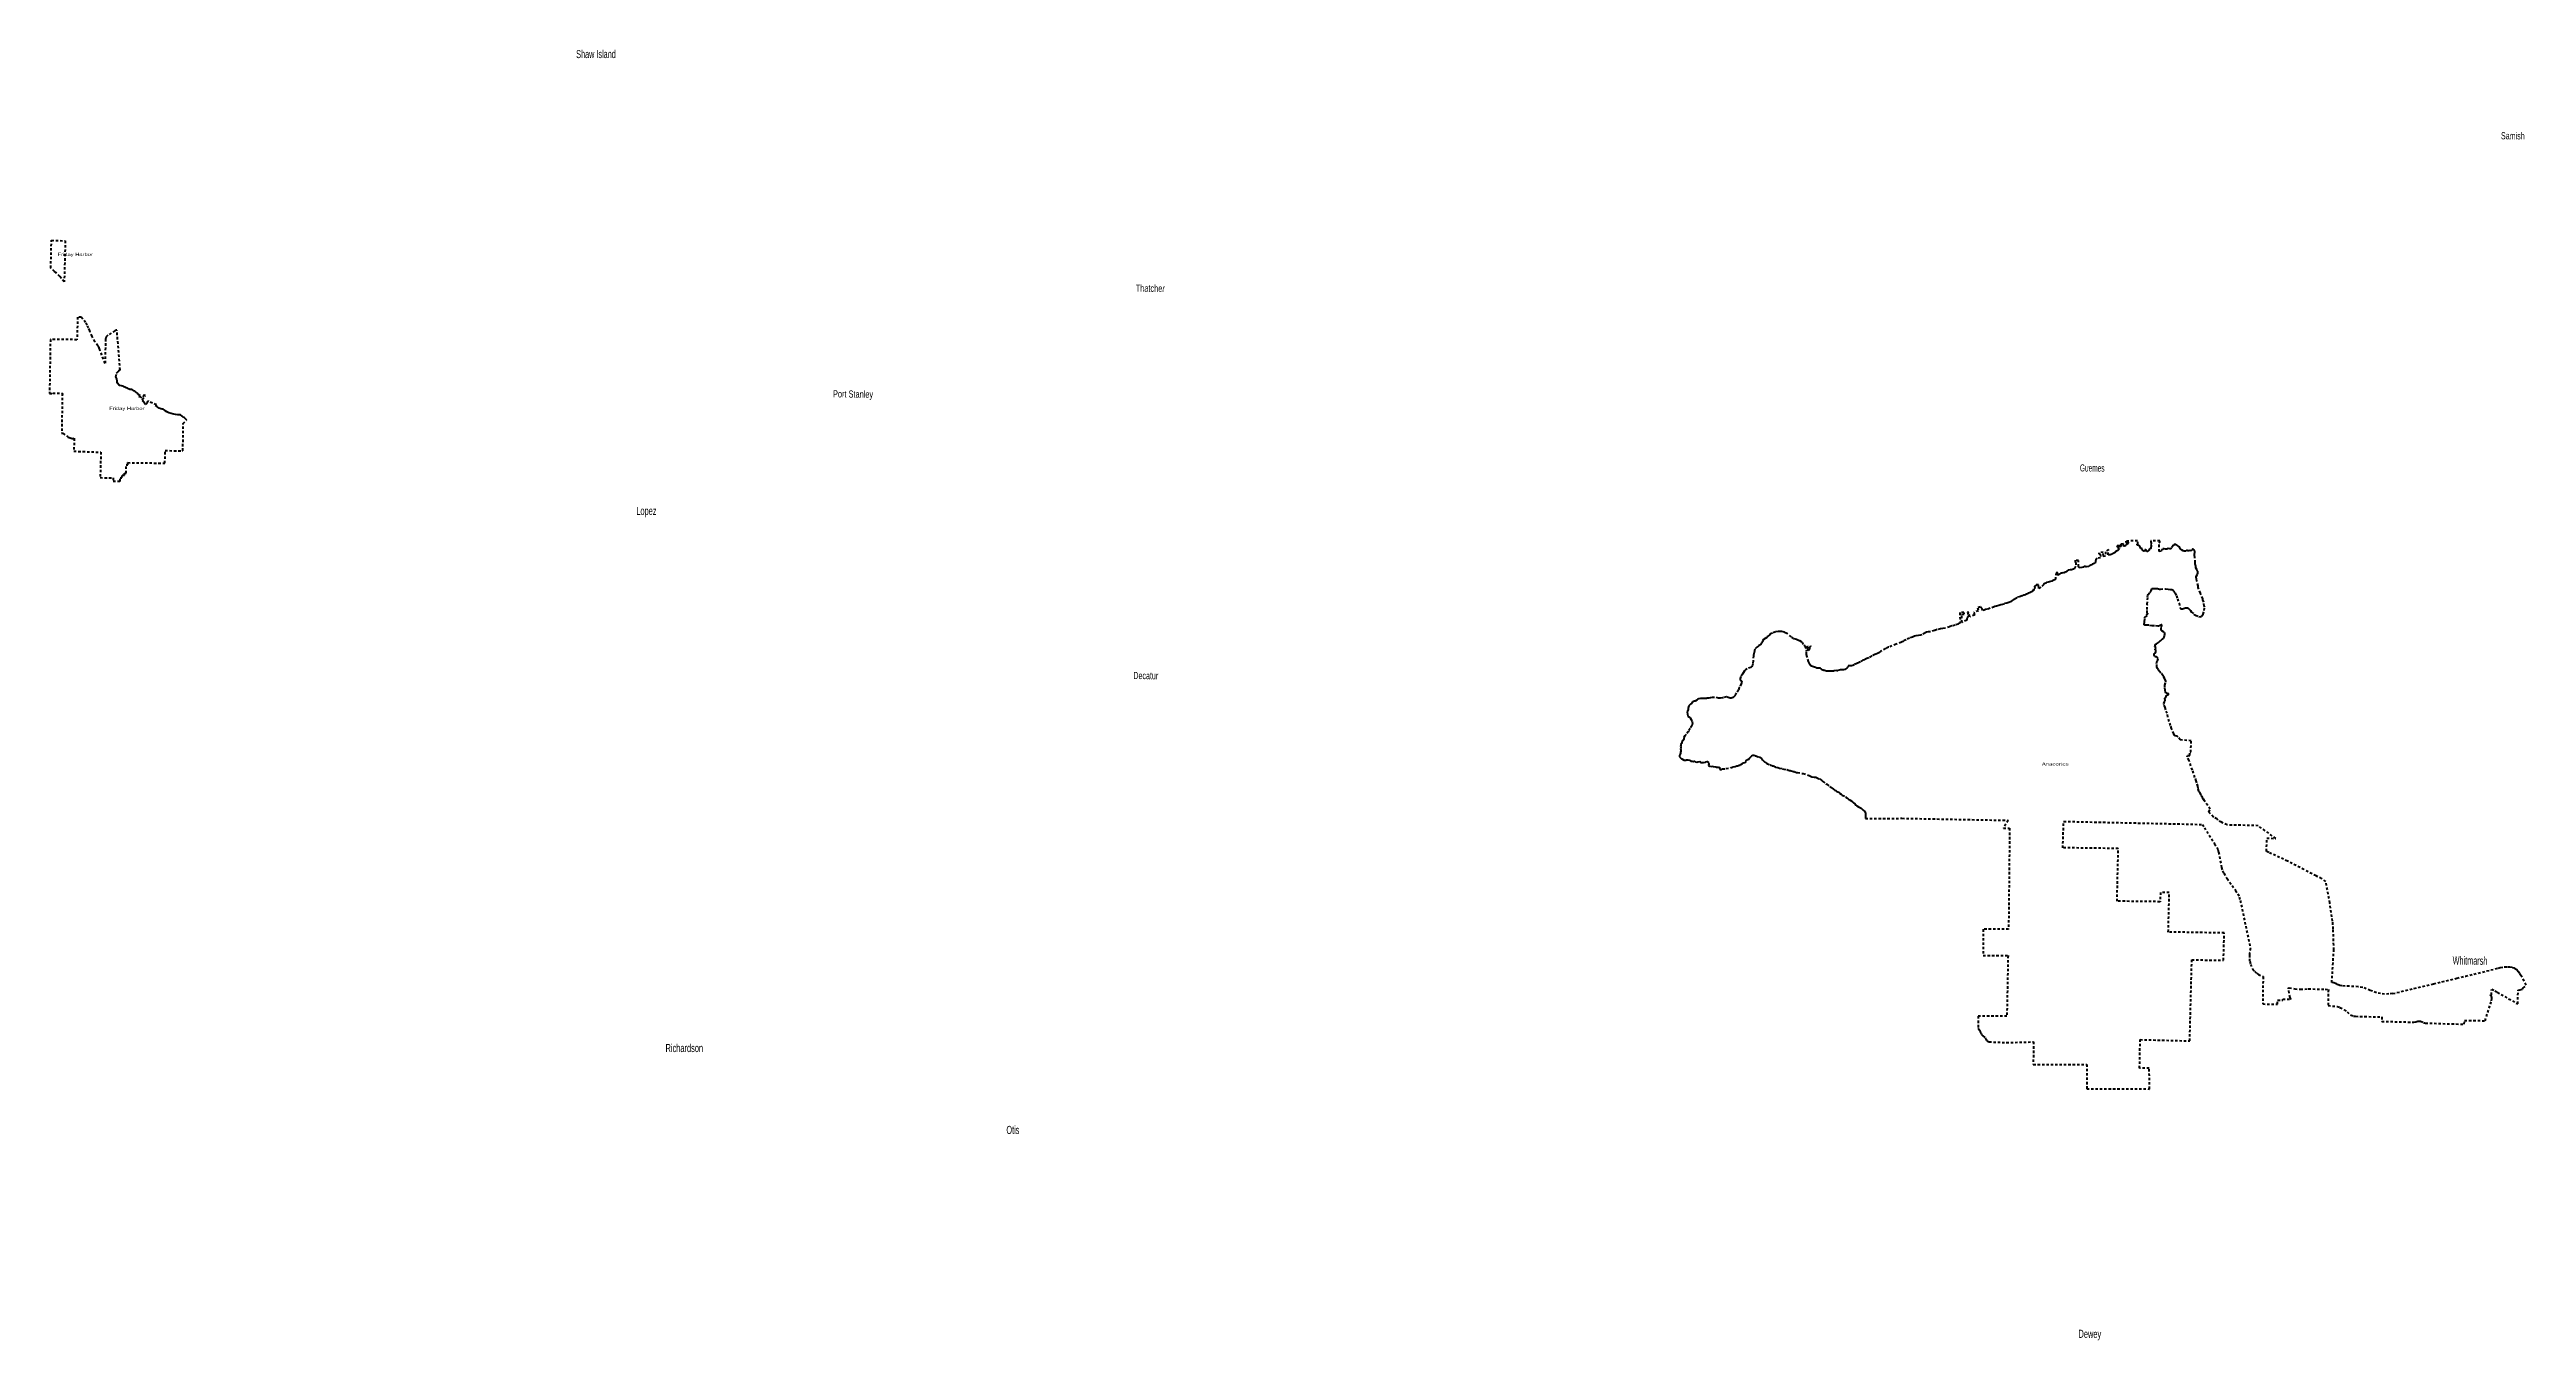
# Model space of a CAD drawing. Header units: feet. Extents: x -903180 to 1023491, y -707744 to 564635.
# Drawn here: x -496768 to -374452, y 339649 to 403367 of the extents above; entities that cross this region are included whole.
import ezdxf

# ---------------------------------------------------------------- set-up
doc = ezdxf.new("R2010")
doc.units = ezdxf.units.FT
doc.header["$LTSCALE"] = 80
doc.linetypes.add('SHORT_DASHED', pattern=[2.7, 1.5, -1.2])
doc.layers.add('13', color=7, linetype='SHORT_DASHED', lineweight=40)
doc.layers.add('16', color=7, linetype='Continuous')
doc.layers.add('36', color=7, linetype='Continuous')

msp = doc.modelspace()

# ---------------------------------------------------------------- linework, layer by layer
at = {"layer": '13'}
for p, q in [((-493527.65, 389495.24), (-493541.67, 389487.86)), ((-396573.62, 377841.07), (-396575.04, 378154.55)), ((-393353.44, 378604.19), (-393361.28, 378612.48)), ((-390866.52, 378679.52), (-390918.81, 378707.83)), ((-401513.64, 375657.66), (-401737.5, 375587.02)), ((-393155.33, 375522.26), (-393156.55, 375550.57)), ((-412667.83, 372975.68), (-412682.47, 372943.66)), ((-408461.02, 372706.22), (-408461.95, 372705.5)), ((-392253.44, 371607.42), (-392274.48, 371648.4)), ((-416215.23, 368927.78), (-416218.11, 368893.54)), ((-412768.74, 368430.06), (-412772.57, 368438.24)), ((-407093.11, 365694.41), (-407083.88, 365581.11))]:
    msp.add_line(p, q, dxfattribs=at)
msp.add_lwpolyline([(-496672.14, 393950.79), (-495992.45, 393929.46), (-496042.29, 391906.38), (-496266.43, 392162.41), (-496455.02, 392358.76), (-496519.03, 392415.04), (-496705.83, 392583.26)], close=True, dxfattribs=at)
for points in [[(-493541.67, 389487.86), (-493889.43, 389263.05), (-493890.16, 389262.66), (-493908.86, 389251.3), (-493926.26, 389238.04), (-493942.18, 389223.04), (-493956.45, 389206.46), (-493968.91, 389188.47), (-493979.42, 389169.29), (-493987.86, 389149.1), (-493994.15, 389128.15), (-493998.21, 389106.65), (-494000.01, 389084.85), (-494028.24, 387879.09), (-494284.16, 388547.54), (-494286.37, 388556.98), (-494300.02, 388602.35), (-494318.33, 388646.05), (-494341.12, 388687.59), (-494354.24, 388706.51), (-494362.53, 388718.46), (-494382.08, 388746.51), (-494527.68, 388955.43), (-494669.06, 389210.46), (-494783.01, 389478.87), (-494783.98, 389482.04), (-494837.32, 389627.62), (-494905.58, 389766.83), (-494988.02, 389898.14), (-495202.01, 390162.51), (-495382.21, 390164.86), (-495415, 389045.95), (-496726, 389056.95), (-496767.8, 386394.91), (-496612.17, 386394.91), (-496612.17, 386413.29), (-496134, 386397.95), (-496168.89, 384428.95), (-496103.78, 384427.18), (-495884.84, 384260.38), (-495844.48, 384235.34), (-495798.72, 384213), (-495750.87, 384195.56), (-495701.45, 384183.23), (-495651.02, 384176.12), (-495600.13, 384174.33), (-495549.32, 384177.87), (-495565, 383539.95), (-494233, 383492.95), (-494264.93, 382237.04), (-493625.49, 382229.02), (-493628.22, 382059.04), (-493278.25, 382054.65), (-493275.52, 382224.64), (-493190.53, 382223.57), (-493188.34, 382359.34), (-493063.35, 382358.25), (-493061.74, 382458.24), (-492986.74, 382457.59), (-492980.2, 382864.07)], [(-492980.2, 382864.07), (-492909.03, 382862.75), (-492909, 382977.24), (-491069.91, 382951.47), (-491058, 383569.95), (-490181, 383563.95), (-490168, 384909.95), (-489987.79, 385079.92), (-490020.27, 385110.94), (-490110.4, 385200.77), (-490168.87, 385215.48), (-490224.89, 385278.69), (-490301.14, 385340.07), (-490369.8, 385344.77), (-490452.65, 385343.54), (-490549.57, 385352.55), (-490628.17, 385375.54), (-490700.82, 385386.34), (-490763.27, 385407.15), (-490872.18, 385430.43), (-490974.78, 385481.95), (-491057.21, 385529.24), (-491109.3, 385580.29), (-491161.53, 385615.16), (-491208.05, 385609.53), (-491276.6, 385626.36), (-491346.98, 385665.45), (-491453.41, 385741.27), (-491534.68, 385797.92), (-491490.98, 385834.64), (-491861.39, 385991.83), (-491861.37, 385993.85), (-491893.54, 386012.35), (-491960.91, 385934.14), (-491940.88, 385913.73), (-492020.33, 385841.7), (-492056.41, 385874.39), (-492064.29, 385896.71), (-492066.23, 385906.84), (-492078.21, 385923.13), (-492084.14, 385937.33), (-492085.97, 385959.59), (-492094, 385965.74), (-492118.19, 385972.03), (-492136.34, 385976.25), (-492156.24, 386010.81), (-492145.6, 386024.09), (-492191.13, 386092.53), (-492032.78, 386287.39), (-492078.27, 386323.83), (-492204.99, 386165.65), (-492281, 386226.54), (-492305.83, 386195.54), (-492336.89, 386220.43), (-492283.96, 386286.49), (-492321.42, 386316.51), (-492344.7, 386291.02), (-492349.73, 386295.72), (-492355.61, 386315.99), (-492397.69, 386356.83), (-492399.63, 386364.94), (-492439.65, 386409.8), (-492477.76, 386442.51), (-492526.02, 386469.26), (-492552.03, 386497.81), (-492618.44, 386528.77), (-492654.56, 386557.42), (-492725.06, 386582.36), (-492795.67, 386595.16), (-492864.15, 386620.08), (-492922.5, 386648.94), (-492986.9, 386677.86), (-493017.1, 386690.28), (-493079.53, 386715.13), (-493137.82, 386750.06), (-493220.51, 386767.02), (-493291.03, 386789.94), (-493347.38, 386816.76), (-493411.37, 386892.18), (-493425.02, 386948.92), (-493434.69, 386997.54), (-493449.87, 387108.89), (-493459.64, 387147.4), (-493485.6, 387182.02), (-493487.3, 387218.43), (-493455.49, 387387.96), (-493386.01, 387476.26), (-493328.91, 387536.38), (-493279.4, 387554.19), (-493442.6, 389512.95), (-493480.63, 389508.25), (-493482.07, 389508.09), (-493497.69, 389505.41), (-493512.94, 389501.11), (-493527.65, 389495.24)], [(-396575.04, 378154.55), (-396737.95, 378155.41), (-396738.51, 378049.44), (-396703.16, 378049.25), (-396703.32, 377855.12), (-396759.66, 377787.11), (-396764.1, 377773.1), (-396787.24, 377739.41), (-396814.01, 377719.94), (-396864.92, 377703.16), (-396883.35, 377693.57), (-396992.71, 377678.41), (-397077.72, 377668.63), (-397133.05, 377637.84), (-397157.88, 377616.3), (-397209.53, 377576.77), (-397238.95, 377570.54), (-397248.31, 377564.23), (-397256.6, 377553.76), (-397314.1, 377525.64), (-397345.16, 377552.34), (-397402.04, 377529.1), (-397440.54, 377519.67), (-397548.65, 377448.89), (-397587.5, 377417.29), (-397587.73, 377403.17), (-397596.12, 377487.88), (-397591.59, 377535.66), (-397681.67, 377544.19), (-397711.07, 377254.76), (-397717.57, 377226.64), (-397746.35, 377194.86), (-397837.72, 377160.11), (-397892.66, 377132.81), (-398002.19, 377098.36), (-398071.03, 377085.4), (-398156.28, 377054.58), (-398160.46, 377046.58), (-398266.35, 376987.87), (-398309.34, 376950.28), (-398426.36, 376827.23), (-398527.5, 376761.64), (-398532.16, 376860.08), (-398546.96, 376859.21), (-398552.29, 376947.69), (-398675.77, 376940.73), (-398672.7, 376888.62), (-398742.24, 376883.53), (-398731.59, 376697.86), (-398822.21, 376692.67), (-398823.12, 376628.24), (-398867.81, 376610.85), (-398884.2, 376594.99), (-398930.87, 376579.65), (-398939.14, 376567.69), (-399038.68, 376527.03), (-399055.05, 376513.19), (-399186.94, 376469.03), (-399241.91, 376439.71), (-399282.42, 376430.31), (-399315.06, 376408.68), (-399351.54, 376399.22), (-399361.6, 376401.4), (-399406.35, 376379.97), (-399438.69, 376376.49), (-399586.83, 376326.57), (-399597.14, 376312.62), (-399625.49, 376307.05), (-399629.71, 376295.02), (-399698.93, 376257.87), (-399715.4, 376237.99), (-399776.42, 376208.76), (-399813.29, 376175.1), (-399843.68, 376167.55), (-399939.52, 376106.65), (-400018.76, 376073.72), (-400107.95, 376049), (-400241.67, 376016.98), (-400268.23, 375997.27), (-400395.99, 375959.1), (-400412.2, 375955.34), (-400515.68, 375920.79), (-400627.01, 375900.48), (-400702.01, 375879.57), (-400738.69, 375858.01), (-400933.55, 375788.7), (-401075.6, 375740.68), (-401170.68, 375726.16), (-401225.55, 375702.89), (-401295.93, 375685.08), (-401354.73, 375828.14), (-401394.84, 375815.45), (-401408.79, 375859.54), (-401562.05, 375811.03), (-401513.64, 375657.66)], [(-393361.28, 378612.48), (-393388.76, 378639.5), (-393394.86, 378637.65), (-393413.88, 378678.57), (-393423.79, 378684.91), (-393423.1, 378709.12), (-393431.05, 378713.38), (-393426.85, 378719.32), (-393472.69, 378738.77), (-393508.87, 378743.8), (-393518.37, 378764.26), (-393518.03, 378776.37), (-393518.12, 378776.37), (-393520.93, 378815.25), (-393545.34, 378849.88), (-393578.38, 378866.74), (-393608.04, 378888.17), (-393627.44, 378902.84), (-393680.1, 378905.27), (-393681.44, 378952.84), (-393647.95, 378953.79), (-393652.56, 379117.34), (-394234.79, 379105.95), (-394234.31, 379038.88), (-394080.94, 379040.57), (-394097.47, 379012.18), (-394134.87, 378980.82), (-394197.11, 378933.91), (-394258.22, 378887), (-394303.46, 378849.26), (-394355.02, 378847.54), (-394357.51, 378961.62), (-394483.14, 378958.88), (-394480.34, 378830.37), (-394535.13, 378829.17), (-394536.06, 378871.68), (-394677.01, 378868.64), (-394676.18, 378830.65), (-394641.36, 378831.41), (-394640.57, 378794.95), (-394598.28, 378795.87), (-394597.69, 378768.67), (-394576.53, 378764.81), (-394568.13, 378738.66), (-394577.11, 378706.59), (-394613.39, 378653.37), (-394630.29, 378644.15), (-394663.67, 378627.9), (-394726.44, 378586.05), (-394764.91, 378544.78), (-394853.56, 378490.01), (-394865.59, 378492.36), (-394874, 378480.47), (-394894.33, 378474.98), (-394914.83, 378463.43), (-394915.12, 378453.34), (-394916.91, 378461.46), (-394931.24, 378453.77), (-394939.76, 378437.85), (-394945.58, 378446.09), (-394961.88, 378440.48), (-394965.69, 378448.67), (-395005.34, 378430.74), (-395050.76, 378425.95), (-395107.58, 378428.92), (-395094.13, 378686.5), (-395244.36, 378581.57), (-395236.64, 378355.14), (-395347.68, 378352.14), (-395347.05, 378374.34), (-395349.75, 378564.27), (-395573.14, 378511.86), (-395572.15, 378475.47), (-395499.75, 378467.42), (-395488.93, 378279.29), (-395658.83, 378263.76), (-395724.82, 378213.06), (-395736.7, 378078.06), (-395744.55, 378021.32), (-395799.51, 378004.95), (-395878.88, 377972.91), (-395932.37, 377936.01), (-396000.15, 377893.45), (-396006.2, 377893.62), (-396057.56, 377860.69), (-396065.74, 377856.87), (-396179.31, 377835.76), (-396208.48, 377840.02), (-396244.05, 377851.44), (-396301.95, 377844.31), (-396349.54, 377820.2), (-396410.77, 377796.01), (-396486.81, 377781.97), (-396542.62, 377805.53), (-396573.62, 377841.07)], [(-390918.81, 378707.83), (-390936.64, 378713.97), (-390953.42, 378691.63), (-390966.66, 378671.1), (-390990.67, 378639.09), (-391008.75, 378618.19), (-391030.93, 378618.8), (-391049.01, 378621.33), (-391064.4, 378648.01), (-391080.35, 378654.5), (-391117.67, 378619.17), (-391125.62, 378623.44), (-391174.05, 378622.76), (-391237.81, 378650.76), (-391242.13, 378640.79), (-391279.16, 378615.56), (-391309.68, 378606.29), (-391360.13, 378605.67), (-391408.06, 378623.15), (-391483.4, 378669.66), (-391499.35, 378676.16), (-391528.74, 378707.27), (-391538.82, 378707.55), (-391560.3, 378732.38), (-391569.41, 378766.97), (-391573.1, 378779.18), (-391602.19, 378820.38), (-391684.86, 378893.36), (-391798.56, 378955.01), (-391826.87, 378948.76), (-391856.18, 378909.65), (-391891.18, 378884.24), (-391986.84, 378780.22), (-391983.23, 378773.95), (-391991.1, 378774.17), (-391985.47, 378767.91), (-391995.27, 378764.15), (-392008.37, 378732.16), (-392002.73, 378723.87), (-392044.65, 378719.1), (-392066.83, 378725.67), (-392143.45, 378731.83), (-392206.94, 378706.76), (-392223.17, 378699.76), (-392274.89, 378706.88), (-392338.8, 378728.95), (-392354.98, 378731.48), (-392388.24, 378715.8), (-392405.11, 378694.44), (-392457.65, 378668.05), (-392496.84, 378640.82), (-392487.63, 378625.63), (-392488.22, 378609.96), (-392586.98, 378592.88), (-392580.42, 379036), (-392552.37, 379040.05), (-392550.85, 379114.6), (-392995.25, 379119.04), (-392997.39, 379115.06), (-393008.31, 379085.06), (-393002.33, 379082.89), (-392990.27, 379009.84), (-392985.31, 378971.33), (-392993.95, 378951.36), (-392990.29, 378866.43), (-392990.47, 378860.37), (-392999.03, 378771.74), (-392993.09, 378767.53), (-393007.38, 378761.87), (-393005.59, 378753.74), (-393024.42, 378730.03), (-393024.59, 378723.97), (-393044.92, 378718.48), (-393076.47, 378672.89), (-393072.6, 378666.72), (-393090.87, 378663.19), (-393103.53, 378643.33), (-393119.76, 378639.75), (-393128.34, 378621.8), (-393136.47, 378620), (-393151.32, 378594.16), (-393147.94, 378588.58), (-393198.57, 378587.8), (-393222.19, 378608.65), (-393216.09, 378610.51), (-393221.9, 378618.75), (-393241.54, 378637.46), (-393239.19, 378649.52), (-393260.85, 378668.3), (-393303.29, 378665.43), (-393299.95, 378641.09), (-393310.88, 378611.1), (-393333.46, 378597.58), (-393334.87, 378596.96), (-393353.44, 378604.19)], [(-393156.55, 375550.57), (-393186.67, 375555.45), (-393179.86, 375724.92), (-393173.47, 375950.95), (-393175.14, 375963.11), (-393180.45, 375989.51), (-393168.23, 376207.32), (-393153.98, 376354.36), (-393173.55, 376404.45), (-393138.85, 376461.01), (-393051.54, 376571.71), (-393008.53, 376611.88), (-392991.32, 376657.78), (-392959.16, 376755.68), (-392957, 376756.92), (-392914.26, 376769.88), (-392775.35, 376760), (-392763.25, 376759.67), (-392668.46, 376759.07), (-392572.15, 376740.25), (-392523.78, 376738.92), (-392271.4, 376746.1), (-392150.63, 376736.71), (-392038.32, 376713.41), (-391969.78, 376711.53), (-391902.51, 376665.24), (-391870.82, 376644.16), (-391844.26, 376584.86), (-391805.49, 376529.25), (-391738.53, 376400.17), (-391688.1, 376257.39), (-391609.56, 376039.1), (-391553.92, 375795.2), (-391547.88, 375795.04), (-391524.66, 375760.06), (-391437.76, 375765.74), (-391388.86, 375782.58), (-391352.47, 375785.61), (-391317.68, 375802.82), (-391218.46, 375816.25), (-391196.46, 375809.58), (-391152.51, 375794.23), (-391119.04, 375765.03), (-391080.38, 375705.4), (-391062.36, 375700.85), (-391049.05, 375672.21), (-390990.46, 375603.94), (-390868.4, 375497.57), (-390854.57, 375487.09), (-390795.19, 375447.07), (-390643.76, 375380.28), (-390561.28, 375371.94), (-390504.39, 375386.53), (-390477.44, 375412.05), (-390420.56, 375497.33), (-390360.98, 375677.46), (-390338.11, 375844.47), (-390354.05, 375872.79), (-390365.12, 375909.45), (-390382.21, 376089.68), (-390427.5, 376200), (-390439.84, 376262.96), (-390521.37, 376446.98), (-390541.44, 376522.26), (-390547.14, 376534.54), (-390639.68, 376757.25), (-390656.22, 376814.27), (-390667.93, 376899.41), (-390723.79, 377135.25), (-390741.15, 377234.69), (-390769.22, 377312.23), (-390757.83, 377358.36), (-390717.01, 377446.11), (-390702.67, 377453.79), (-390689.95, 377475.66), (-390678.39, 377527.85), (-390678.21, 377533.9), (-390672.75, 377584.26), (-390677.94, 377614.7), (-390697.58, 377633.42), (-390712.56, 377674.23), (-390732.03, 377699), (-390773.87, 377789.02), (-390786.27, 377849.96), (-390798.15, 377929.06), (-390819.41, 377961.96), (-390807.04, 378042.41), (-390834.34, 378289.57), (-390853.03, 378413.3), (-390851.32, 378473.84), (-390833.42, 378535.96), (-390830.59, 378580.04), (-390848.8, 378639.39), (-390850.64, 378649.6), (-390866.52, 378679.52)], [(-401737.5, 375587.02), (-401697.67, 375460.79), (-401944.49, 375364.42), (-402010.2, 375603.22), (-402050.62, 375599.86), (-402004.99, 375425.66), (-402010.14, 375420.88), (-402028.57, 375401.37), (-402044.86, 375380.03), (-402058.83, 375357.1), (-402070.32, 375332.85), (-402079.22, 375307.52), (-402085.42, 375281.4), (-402088.86, 375254.78), (-402089.5, 375227.94), (-402087.32, 375201.18), (-402321.24, 375088.17), (-402346.83, 375484.51), (-402226.95, 375492.26), (-402233, 375585.9), (-402440.55, 375572.53), (-402410.04, 375061.16), (-402439.24, 375052.93), (-402483.45, 375040.48), (-402522.28, 375010.9), (-402664.41, 374956.83), (-402808.28, 374920.95), (-402934.09, 374878.7), (-402934.25, 374868.62), (-403147.14, 374807.68), (-403268.49, 374791.58), (-403387.75, 374779.48), (-403547.89, 374735.8), (-403685.93, 374685.7), (-403878.51, 374632.49), (-403989.61, 374626.29), (-404074.64, 374609.58), (-404143.89, 374570.41), (-404158.1, 374564.6), (-404316.88, 374480.57), (-404383.88, 374455.49), (-404479.03, 374436.92), (-404606.33, 374426.97), (-404669.2, 374407.87), (-404772.88, 374361.22), (-404918.99, 374311.25), (-405075.54, 374239.27), (-405191.39, 374188.79), (-405236.4, 374151.24), (-405285.11, 374133.91), (-405319.79, 374110.3), (-405583.61, 374019.96), (-405937.07, 373876.69), (-405953.31, 373870.92), (-406081.39, 373812.58), (-406093.73, 373798.67), (-406283.11, 373692.97), (-406338, 373667.68), (-406346.3, 373653.7), (-406403.18, 373630.46), (-406395.44, 373610.16), (-406497.1, 373563.47), (-406586.52, 373524.65), (-406627.03, 373515.25), (-406759.56, 373430.77), (-406785.96, 373421.13), (-406922.33, 373348.82), (-407034.02, 373306.33), (-407123.57, 373259.44), (-407143.87, 373251.72), (-407217.02, 373220.69), (-407339.31, 373146.11), (-407392.12, 373124.82), (-407404.2, 373127.04), (-407410.44, 373115.04), (-407522.35, 373058.45), (-407654.47, 373000.17), (-407721.76, 372956.94), (-407782.48, 372945.87), (-407909.52, 372952.05), (-407942, 372940.49), (-407950.49, 372914.41), (-407970.95, 372896.61), (-407983.13, 372892.79), (-407977.1, 372890.66), (-407985.57, 372866.61), (-408003.88, 372856.83), (-408006.17, 372840.74), (-408118.39, 372763.98), (-408183.19, 372750.96), (-408219.59, 372745.52), (-408328.45, 372753.4), (-408440, 372718.98), (-408452.3, 372707.09), (-408461.02, 372706.22)], [(-392274.48, 371648.4), (-392287.98, 371741.67), (-392312.03, 371889.77), (-392308.19, 371954.3), (-392309.17, 371990.68), (-392258.52, 372140.76), (-392263.03, 372195.41), (-392304.24, 372307.64), (-392354.47, 372385.77), (-392360.18, 372398.04), (-392402.47, 372471.92), (-392504.08, 372587.82), (-392552.48, 372659.85), (-392642.4, 372761.29), (-392669.08, 372816.56), (-392705.15, 372896.32), (-392716.59, 373062.25), (-392712.75, 373126.78), (-392686.56, 373196.75), (-392656.91, 373246.42), (-392647.36, 373298.68), (-392649.21, 373304.78), (-392658.43, 373335.33), (-392672.08, 373351.87), (-392696.05, 373360.61), (-392723.58, 373385.6), (-392763.66, 373394.79), (-392805.82, 373402.01), (-392813.66, 373410.3), (-392833.88, 373479.53), (-392840.58, 373528.19), (-392815.65, 373553.75), (-392813.23, 373567.83), (-392768.03, 373596.87), (-392755.2, 373622.78), (-392754.39, 373651.03), (-392754.16, 373659.1), (-392760.69, 373713.82), (-392780.39, 373730.52), (-392783.1, 373777.05), (-392772.56, 373792.91), (-392743.94, 373806.26), (-392747.46, 373824.53), (-392758.7, 373855.14), (-392786.59, 373868.03), (-392796.21, 373884.45), (-392790.63, 373938.84), (-392783.96, 373960.86), (-392789.89, 373965.07), (-392790.81, 374003.47), (-392721.2, 374039.93), (-392628.67, 374102), (-392564.29, 374166.88), (-392517.07, 374195.88), (-392508.73, 374205.74), (-392473.83, 374227), (-392423.74, 374286.21), (-392390.97, 374303.48), (-392372.83, 374302.98), (-392343.07, 374356.69), (-392324.2, 374453.13), (-392308.95, 374493.1), (-392303.21, 374553.53), (-392320.08, 374598.43), (-392381.72, 374630.42), (-392465.29, 374671.1), (-392488.45, 374708.1), (-392488.28, 374714.15), (-392494.08, 374865.8), (-392458.56, 374909.25), (-392449.81, 374933.24), (-392450.91, 374965.59), (-392479.01, 374970.4), (-392507.8, 374951), (-392568.74, 374936.52), (-392595.68, 374911.01), (-392654.31, 374906.56), (-392827.32, 374923.45), (-392952.3, 374926.9), (-393094.9, 374949.01), (-393223.96, 374950.55), (-393292.21, 374962.53), (-393326.08, 374977.6), (-393327.75, 374989.76), (-393311.84, 375124.65), (-393309.42, 375138.72), (-393303.06, 375292.05), (-393293.23, 375354.39), (-393249.81, 375391.56), (-393235.48, 375399.25), (-393235.25, 375407.32), (-393198.56, 375420.45), (-393190.1, 375434.36), (-393194.38, 375497.08), (-393155.33, 375522.26)], [(-408461.95, 372705.5), (-408472.65, 372705.14), (-408480.95, 372705.21), (-408488.66, 372706.23), (-408492.72, 372707.25), (-408504.78, 372705.96), (-408512.66, 372718.19), (-408646.18, 372698.26), (-408674.61, 372686.63), (-408694.76, 372689), (-408723.19, 372677.37), (-408805.72, 372690.87), (-408842.24, 372679.38), (-408858.24, 372687.71), (-408918.74, 372690.75), (-408947.18, 372679.13), (-409029.83, 372684.55), (-409055.93, 372693.06), (-409075.91, 372705.49), (-409097.98, 372713.94), (-409152.42, 372716.87), (-409178.36, 372735.46), (-409196.65, 372727.7), (-409260.3, 372785.24), (-409274.45, 372783.46), (-409314.32, 372814.38), (-409354.38, 372833.2), (-409441.04, 372840.72), (-409487.54, 372835.45), (-409523.59, 372852.19), (-409535.73, 372850.37), (-409543.67, 372858.57), (-409607.77, 372887.89), (-409712.24, 372917.88), (-409752.39, 372930.66), (-409786.34, 372953.41), (-409826, 372996.43), (-409859.27, 373061.53), (-409900.14, 373154.98), (-409974.91, 373400.25), (-410001.44, 373507.58), (-410013.13, 373659.02), (-410002.46, 373695.15), (-410000.28, 373705.2), (-409992.05, 373715.14), (-409991.69, 373737.31), (-409900.29, 373726.77), (-409767.63, 373895.18), (-409796.56, 373914.57), (-409901.75, 373783.57), (-409979.06, 373794.51), (-409924.19, 373881.1), (-409955.9, 373902.36), (-410029.25, 373798.45), (-410058.28, 373863.46), (-410146.87, 374002.09), (-410201.87, 374095.78), (-410251.63, 374138.97), (-410331.65, 374182.68), (-410401.98, 374202), (-410498.21, 374241.95), (-410626.61, 374288.47), (-410754.39, 374375.32), (-410945.7, 374525.76), (-411041.78, 374575.78), (-411099.77, 374609.01), (-411246.53, 374643.76), (-411371.59, 374647.88), (-411401.91, 374644.35), (-411533.32, 374630.43), (-411683.65, 374568.43), (-411775.26, 374519.55), (-411816.32, 374475.87), (-411873.33, 374444.57), (-411914.46, 374396.85), (-411949.08, 374377.27), (-411971.7, 374351.43), (-412039.18, 374296.11), (-412120.76, 374243.03), (-412170.34, 374171.26), (-412183.06, 374133.16), (-412216.15, 374083.3), (-412228.33, 374079.47), (-412276.25, 373985.49), (-412359.65, 373944.55), (-412365.97, 373928.51), (-412453.59, 373875.54), (-412457.79, 373865.53), (-412554.14, 373772.37), (-412577.33, 373710.24), (-412599.68, 373575.5), (-412624.03, 373440.8), (-412644.16, 373193.08), (-412656.7, 373040.03), (-412667.83, 372975.68)], [(-412682.47, 372943.66), (-412709.28, 372907.82), (-412760.37, 372868.34), (-412928.89, 372804.62), (-412975.74, 372777.18), (-412989.97, 372771.37), (-413020.55, 372751.72), (-413065.68, 372706.09), (-413109.54, 372614.06), (-413161.15, 372542.33), (-413249.9, 372418.79), (-413287.71, 372326.66), (-413288.48, 372278.28), (-413278.98, 372241.82), (-413209.14, 372192.25), (-413205.98, 372137.74), (-413231.51, 372055.49), (-413318.97, 371887.57), (-413323.23, 371873.52), (-413369.59, 371751.28), (-413454.76, 371599.46), (-413535.36, 371481.83), (-413607.17, 371408.41), (-413633.75, 371386.68), (-413731.28, 371345.97), (-413775.66, 371346.72), (-413873.81, 371392.73), (-413962.32, 371410.35), (-414098.07, 371376.34), (-414152.58, 371375.23), (-414245.77, 371352.6), (-414330.44, 371358.06), (-414348.63, 371356.35), (-414543.85, 371389.87), (-414620.56, 371389.14), (-414642.91, 371379.44), (-414697.47, 371374.3), (-414709.48, 371380.56), (-414731.9, 371366.82), (-414766.2, 371367.39), (-414824.87, 371358.29), (-414909.61, 371359.72), (-414945.04, 371336.35), (-415019.61, 371335), (-415138.93, 371331.6), (-415248.02, 371335), (-415326.43, 371326.48), (-415363.77, 371300.47), (-415421.38, 371257.54), (-415503.29, 371211.19), (-415539.9, 371200.02), (-415584.43, 371195.12), (-415619.08, 371181.89), (-415638, 371152.08), (-415669.28, 371112.52), (-415735.41, 371051.63), (-415768.25, 371030.27), (-415816.28, 370966.9), (-415833.33, 370930.99), (-415847.85, 370836.47), (-415857.25, 370784.21), (-415887.44, 370708.27), (-415891.72, 370698.28), (-415904.7, 370664.29), (-415887.03, 370564.89), (-415867.51, 370459.39), (-415855.67, 370448.99), (-415815.64, 370435.84), (-415750.57, 370375.6), (-415702.09, 370297.62), (-415683.26, 370244.63), (-415650.46, 370185.23), (-415636.07, 370116.21), (-415645.83, 370049.83), (-415675.76, 369983.97), (-415757.9, 369848.79), (-415831.47, 369733.58), (-415833.95, 369715.48), (-415842.58, 369693.49), (-415952.81, 369565.1), (-416013.04, 369498.01), (-416057.45, 369418.39), (-416067.57, 369337.88), (-416084.73, 369297.94), (-416099.11, 369288.22), (-416107.68, 369268.26), (-416120.71, 369232.24), (-416165.8, 369205.15), (-416169.15, 369152.73), (-416180.36, 369108.61), (-416203.47, 369072.86), (-416212.77, 369024.64), (-416214.93, 369018.63), (-416222.48, 368960.27), (-416215.23, 368927.78)], [(-381056.36, 356769.2), (-381247.39, 356749.82), (-381457.5, 356748.89), (-381662.41, 356769.2), (-381858.51, 356813.59), (-382162.77, 356918.26), (-382539.32, 357072.98), (-382764.1, 357111.1), (-383564.27, 357146.5), (-383675.09, 357169.21), (-383775.45, 357212.68), (-383826.81, 357245.71), (-383889.89, 357273.95), (-383957.08, 357296.09), (-384066.11, 357315.37), (-383963.31, 358932.62), (-383997.38, 359954.61), (-384024.29, 360349.33), (-384160.48, 361249.68), (-384366.01, 362297.44), (-384560.5, 362438.88), (-384844.64, 362584.79), (-385443.7, 362889.97), (-386251.49, 363308.97), (-387170.91, 363732.52), (-387287.09, 363789.83), (-387274.35, 364437.27), (-386830.44, 364431.41), (-387697.26, 365058.25), (-389233.35, 365094.11), (-389517.16, 365225.41), (-389690.84, 365328.43), (-389689.71, 365364.74), (-389703.71, 365369.21), (-389741.34, 365392.61), (-389882.35, 365467.69), (-389914.8, 365483.77), (-390136.53, 365732.07), (-390073.71, 365873.45), (-390353.74, 366289.4), (-390403.11, 366360.22), (-390413.07, 366364.56), (-390429.85, 366409.51), (-390441.64, 366419.98), (-390450.85, 366448.52), (-390485.72, 366496.06), (-390511.07, 366525.12), (-390503.9, 366561.23), (-390524.78, 366604.29), (-390592, 366715.43), (-390597.86, 366721.66), (-390631.97, 366764.26), (-390664.54, 366885.19), (-390685.24, 367010.3), (-390728.65, 367167.84), (-390764.23, 367265.31), (-390825.27, 367440.28), (-390899.02, 367650.25), (-390944.92, 367805.27), (-391023.68, 368015.2), (-391089.84, 368212.69), (-391112.74, 368277.69), (-391208.65, 368462.23), (-391196.25, 368513.64), (-391083.18, 368516.75), (-391063.2, 368678.81), (-391030.8, 368685.48), (-391005.06, 369248.09), (-391556.98, 369293.88), (-391647.31, 369436.86), (-391709.25, 369474.25), (-391799.64, 369488.63), (-391826.02, 369502.21), (-391861.97, 369599.19), (-391975.37, 369853.53), (-392028.72, 369996.15), (-392163.06, 370423.4), (-392197.8, 370606.2), (-392267.33, 370773.94), (-392293.09, 370899.06), (-392344.3, 371034.31), (-392364.83, 371093.45), (-392322.51, 371162.97), (-392313.36, 371201.09), (-392296.78, 371216.8), (-392288.09, 371238.78), (-392308.91, 371358.51), (-392250.24, 371435.66), (-392226.58, 371487.52), (-392197.51, 371517.01), (-392150.92, 371523.8), (-392134.5, 371533.46), (-392122.01, 371547.24), (-392109.63, 371557), (-392117.46, 371565.29)], [(-392117.46, 371565.29), (-392187.79, 371575.32), (-392227.59, 371594.59), (-392239.68, 371594.92), (-392253.44, 371607.42)], [(-416218.11, 368893.54), (-416220.85, 368865.34), (-416204.65, 368788.19), (-416213.49, 368758.13), (-416211.87, 368741.93), (-416229.4, 368687.87), (-416226.79, 368631.26), (-416265.21, 368549.48), (-416273.38, 368545.65), (-416278.94, 368485.23), (-416271.5, 368460.79), (-416191.01, 368371.89), (-416182.99, 368369.67), (-416163.28, 368350.98), (-416073.6, 368306.26), (-416041.74, 368289.29), (-415979.22, 368287.67), (-415960.75, 368299.31), (-415926.31, 368304.47), (-415890.06, 368301.52), (-415861.62, 368308.86), (-415785.44, 368288.71), (-415710.02, 368238.3), (-415655.62, 368234.88), (-415591.34, 368223.12), (-415548.47, 368242.2), (-415526.19, 368245.66), (-415524.33, 368239.55), (-415512.32, 368235.21), (-415486.56, 368216.37), (-415426.42, 368200.68), (-415363.53, 368213.18), (-415266.26, 368228.83), (-415242.47, 368212.07), (-415236.82, 368195.77), (-415215, 368181.07), (-415164.53, 368181.78), (-415152.58, 368175.41), (-415083.74, 368183.73), (-415000.65, 368197.73), (-414969.88, 368217.13), (-414915.06, 368229.84), (-414904.88, 368233.61), (-414890.76, 368233.25), (-414865.11, 368210.38), (-414856.3, 368159.68), (-414842.49, 368147.2), (-414830.69, 368134.78), (-414829.91, 368086.3), (-414851.31, 368038.4), (-414849.7, 368022.2), (-414735.92, 367972.81), (-414687.01, 367991.74), (-414672.93, 367989.36), (-414606.64, 367977.54), (-414479.68, 367970.21), (-414475.95, 367958.01), (-414448.12, 367941.14), (-414365.33, 367943.03), (-414358.88, 367943.78), (-414275.8, 367895.66), (-414286.97, 367853.54), (-414278.96, 367851.31), (-414279.31, 367837.19), (-414206.76, 367833.29), (-414163.78, 367856.41), (-413983.66, 367875.98), (-413975.49, 367879.81), (-413742.33, 367922.22), (-413675.4, 367934.63), (-413630.47, 367955.67), (-413533.05, 367977.38), (-413453.56, 368007.63), (-413380.85, 368009.78), (-413337.73, 368038.95), (-413284.93, 368051.72), (-413290.93, 368053.89), (-413274.33, 368071.63), (-413249.92, 368079.08), (-413184.61, 368107.67), (-413116.52, 368166.48), (-413033.41, 368180.49), (-412999.96, 368226.06), (-412999.82, 368232.11), (-412989.63, 368235.89), (-412995.57, 368240.08), (-412980.99, 368257.88), (-412982.6, 368274.07), (-412974.53, 368273.86), (-412949.35, 368311.57), (-412924.94, 368319.02), (-412868.37, 368321.59), (-412836.57, 368381.33), (-412787.04, 368424.48), (-412768.74, 368430.06)], [(-412772.57, 368438.24), (-412704.37, 368501.08), (-412698.11, 368508.99), (-412657.16, 368532.17), (-412578.49, 368530.12), (-412538.62, 368510.92), (-412504.48, 368503.98), (-412374.72, 368448.12), (-412310.43, 368436.36), (-412250.55, 368410.57), (-412236.84, 368394.07), (-412205.29, 368364.99), (-412182.37, 368313.92), (-412140.88, 368278.51), (-412048.4, 368185.26), (-411966.94, 368134.68), (-411957.06, 368126.36), (-411821.61, 368056.22), (-411811.42, 368059.99), (-411807.54, 368053.83), (-411793.32, 368057.5), (-411765.29, 368048.7), (-411729.14, 368041.71), (-411695.42, 368018.62), (-411645.2, 368009.24), (-411607.34, 367990.09), (-411583.55, 367973.32), (-411541.61, 367956.08), (-411531.58, 367953.8), (-411433.16, 367935.1), (-411427.31, 367926.87), (-411331.07, 367902.17), (-411184.55, 367870.1), (-411124.61, 367846.34), (-410975.82, 367824.31), (-410927.88, 367804.89), (-410879.52, 367801.62), (-410855.63, 367788.89), (-410827.44, 367786.14), (-410813.48, 367779.72), (-410759.23, 367770.23), (-410651.24, 367731.09), (-410594.77, 367729.63), (-410588.93, 367721.4), (-410492.83, 367690.65), (-410448.51, 367687.48), (-410173.59, 367625.83), (-409948.06, 367569.13), (-409841.22, 367521.49), (-409745.7, 367470.29), (-409633.07, 367445.49), (-409607.43, 367451.64), (-409546.97, 367448.05), (-409495.3, 367416.42), (-409363.47, 367362.53), (-409264.22, 367297.36), (-409204.99, 367245.34), (-409046.48, 367130.19), (-408998.68, 367104.72), (-408870.52, 366986.3), (-408820.97, 366950.69), (-408798.74, 366952.14), (-408768.74, 366941.27), (-408741.27, 366910.27), (-408669.7, 366868.03), (-408657.75, 366861.66), (-408604.37, 366817.88), (-408558.55, 366794.47), (-408513.19, 366752.92), (-408413.22, 366716), (-408383.69, 366686.96), (-408376.39, 366656.49), (-408296.63, 366618.08), (-408267.42, 366576.94), (-408243.67, 366558.15), (-408087.79, 366497.58), (-408056.19, 366470.5), (-408038.76, 366441.79), (-407983.12, 366408.04), (-407919.91, 366353.9), (-407862.09, 366326.15), (-407846.16, 366317.67), (-407766.67, 366269.16), (-407695.75, 366200.69), (-407606.79, 366127.72), (-407565.89, 366070.12), (-407516.44, 366030.47), (-407436.69, 365992.06), (-407371.21, 365947.96), (-407307.14, 365928.12), (-407240.16, 365863.8), (-407206.79, 365826.58), (-407119.71, 365759.72), (-407102.73, 365712.83), (-407093.11, 365694.41)], [(-407083.88, 365581.11), (-407094.11, 365496.57), (-407096.85, 365468.37), (-407094.21, 365413.79), (-407094.35, 365412.87), (-405289.84, 365421.09), (-400054.85, 365320.75), (-400278.82, 364934.64), (-399974.27, 364933.27), (-400027.23, 359947.11), (-401276.1, 359943.18), (-401279.68, 358646.8), (-400053.01, 358643.21), (-400112.16, 355656.09), (-401528.95, 355653.43), (-401525.36, 355063.69), (-401461.43, 354970.17), (-401436.86, 354904.93), (-401427.29, 354884.48), (-401386.74, 354812.77), (-401364.14, 354749.59), (-401326.5, 354722.37), (-401293.19, 354683.15), (-401170.58, 354585.07), (-401164.88, 354570.79), (-401169.54, 354546.69), (-401165.77, 354536.49), (-401139.85, 354523.7), (-401140.47, 354499.49), (-401123.4, 354456.65), (-401063.89, 354416.75), (-400989.17, 354389.72), (-400137.87, 354350.97), (-398793.37, 354387.04), (-398807.35, 353270.68), (-396157.56, 353274.18)], [(-396157.56, 353274.18), (-396168.3, 352067.31), (-393067.98, 352060.15), (-393079.65, 353084.42), (-393555.6, 353086.63), (-393530.27, 354496.72), (-391079.3, 354433.63), (-390978.45, 358433.91), (-389415, 358417.31), (-389374.73, 359760.87), (-392138.97, 359808.17), (-392091.54, 361753.7), (-392525.19, 361763.09), (-392547.55, 361304.71), (-394668.79, 361330.67), (-394609.93, 363931.82), (-397346.52, 363964.05), (-397307.84, 365269.04), (-390445.07, 365118.17), (-390359.48, 364956.52), (-389855.81, 364167.83), (-389729.74, 363947.1), (-389698.47, 363883.92), (-389674.16, 363818.33), (-389656.65, 363749.82), (-389529.95, 363099.06), (-389512.13, 362994.18), (-389458.11, 362827.5), (-389391.98, 362708.64), (-389235.4, 362451.66), (-388815.68, 361863.56), (-388711.97, 361688.84), (-388639.58, 361528.3), (-388584.02, 361359.6), (-388086.95, 359016.16), (-388124.07, 358782), (-388136.79, 358677.65), (-388136.79, 358488.34), (-388120.51, 358355.71), (-388078.84, 358209.78), (-387978.09, 357994.54), (-387884.24, 357870.15), (-387790.73, 357781.38), (-387688.48, 357717.14), (-387457.91, 357605.52), (-387477.98, 356255.99), (-386745.85, 356243.4), (-386740.94, 356441.59), (-386483.95, 356437.17), (-386483.15, 356492.16), (-386077.46, 356485.18), (-386123.75, 356575.78), (-386170.66, 356796), (-386205.49, 357059.71), (-386173.88, 357050.63), (-385898.27, 357001.88), (-385619.08, 356982.2), (-385225.09, 357001.74), (-384400.38, 356986.62), (-384233.84, 356966.34), (-384250.66, 356175.39), (-383797.11, 356129.44), (-383660.85, 356089.03), (-383448.63, 355974.65), (-383309.44, 355865.11), (-383145.83, 355717.59), (-382996.28, 355661.93), (-382890.72, 355649.42), (-381597.21, 355616.36), (-381601.63, 355399.38), (-380017.58, 355359.93), (-379918.82, 355371.75), (-379812.07, 355408.16), (-379770.16, 355412.64), (-379684.49, 355407.11), (-379530.7, 355334.86), (-379444.53, 355314.64), (-377521.29, 355256.95), (-377509.52, 355447.65), (-376491.53, 355428.7), (-376186.53, 356415.42), (-376159.5, 356534.68), (-376157.72, 356579.37), (-376177.38, 356629.74), (-376208.79, 356668.33), (-376229.57, 356679.41), (-376228.57, 356708.15), (-376178.58, 356707.22), (-376169.01, 356981.15), (-376018.18, 356913.23), (-375893.23, 356841.06), (-374885.38, 356256.54), (-374863.56, 356946.72), (-374780.55, 356947.53), (-374652.02, 356986.68)], [(-381056.36, 356769.2), (-379043.97, 357251.88), (-377894.48, 357528.9), (-377466.81, 357630.64), (-375842.9, 358026.26), (-375743.11, 358051.92), (-375545.09, 358090.36), (-375391.36, 358096.21), (-375276.14, 358088.39), (-375158.69, 358067.21), (-375140.21, 358063.4), (-375071.09, 358036.06), (-375021.99, 358015.91), (-374929.82, 357961.03), (-374853.22, 357858.17), (-374779.07, 357746.47), (-374737.91, 357681.79), (-374452.34, 357159.63)], [(-374652.02, 356986.68), (-374617.73, 357048.61), (-374452.34, 357159.63)]]:
    msp.add_lwpolyline(points, dxfattribs=at)

# ---------------------------------------------------------------- texts
at = {"layer": '16'}
for s, width, p in [('Shaw Island', 0.65, (-470761.15, 402945.74)), ('Lopez', 0.6, (-467791.48, 380395.02)), ('Richardson', 0.6, (-466348.02, 353882.62))]:
    msp.add_text(s, height=400, dxfattribs=dict(at, width=width)).set_placement(p)
for s, height, width, p in [('Samish', 350, 0.6, (-375711.25, 398941.29)), ('Thatcher', 350, 0.65, (-443131.79, 391417.23)), ('Port Stanley', 350, 0.65, (-458079.65, 386198.99)), ('Guemes', 350, 0.55, (-396505.21, 382544.68)), ('Decatur', 350, 0.6, (-443247.31, 372296.75)), ('Whitmarsh', 400, 0.65, (-378100.15, 358207.6)), ('Otis', 400, 0.65, (-449517.44, 349842.49)), ('Dewey', 400, 0.55, (-396576.38, 339778.59))]:
    msp.add_text(s, height=height, rotation=359.37, dxfattribs=dict(at, width=width)).set_placement(p)
at = {"layer": '36'}
for s, width, p in [('Friday Harbor', 1.35, (-496369.58, 393177.39)), ('Friday Harbor', 1.35, (-493819.7, 385576.78)), ('Anacortes', 1.4, (-398385.27, 368021.39))]:
    msp.add_text(s, height=157.5, dxfattribs=dict(at, width=width)).set_placement(p)

doc.saveas('drawing.dxf')
